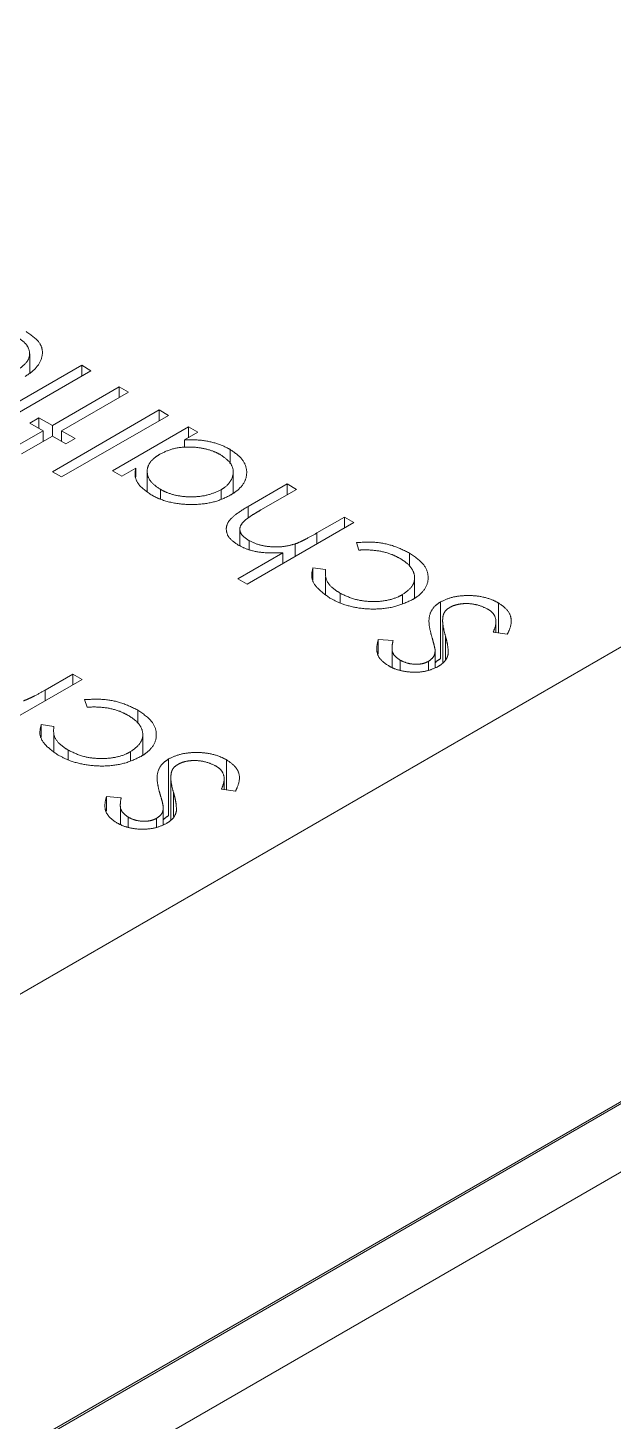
# Paper-space layout 'Blatt1' of a CAD drawing. Header units: millimetres. Extents: x 0 to 1189, y 0 to 841.
# Drawn here: x 926.071 to 926.492, y 252.76 to 253.761 of the extents above; entities that cross this region are included whole.
import ezdxf

# ---------------------------------------------------------------- set-up
doc = ezdxf.new("R2010")
doc.units = ezdxf.units.MM
doc.linetypes.add('PHANTOM', pattern=[12.7, 6.35, -1.27, 1.27, -1.27, 1.27, -1.27])

psp = doc.layouts.new('Blatt1')

# ---------------------------------------------------------------- linework, layer by layer
at = {"color": 8, "linetype": 'PHANTOM', "lineweight": 18}
for p, q in [((924.7677, 252.3174), (927.3132, 253.7869)), ((924.9091, 252.0724), (927.4547, 253.542)), ((927.2468, 253.4203), (925.117, 252.1908)), ((926.2298, 253.4172), (926.2298, 253.4089)), ((926.2792, 253.3981), (926.2792, 253.3903)), ((927.268, 253.3836), (925.1382, 252.1541)), ((926.3715, 253.3241), (926.3715, 253.307)), ((926.0838, 253.2852), (926.0838, 253.2775)), ((926.1761, 253.2113), (926.1761, 253.1942))]:
    psp.add_line(p, q, dxfattribs=at)
at = {"color": 7, "linetype": 'PHANTOM', "lineweight": 18}
for p, q in [((926.0726, 253.5128), (926.0726, 253.5269)), ((926.0332, 253.4743), (926.11, 253.5186)), ((926.11, 253.5186), (926.1167, 253.5147)), ((926.11, 253.5186), (926.11, 253.5108)), ((926.1167, 253.5147), (926.04, 253.4704)), ((926.0889, 253.4754), (926.1369, 253.5031)), ((926.1436, 253.4992), (926.0956, 253.4715)), ((926.1369, 253.5031), (926.1436, 253.4992)), ((926.1369, 253.5031), (926.1369, 253.4953)), ((926.0889, 253.4421), (926.1656, 253.4865)), ((926.1656, 253.4865), (926.1724, 253.4826)), ((926.1656, 253.4865), (926.1656, 253.4787)), ((926.0726, 253.477), (926.0793, 253.4809)), ((926.0822, 253.4715), (926.0726, 253.477)), ((926.0793, 253.4809), (926.0889, 253.4754)), ((926.0793, 253.4732), (926.0793, 253.4809)), ((926.0889, 253.4754), (926.0889, 253.4676)), ((926.1724, 253.4826), (926.0956, 253.4383)), ((926.0601, 253.4588), (926.0822, 253.4715)), ((926.0889, 253.4676), (926.0668, 253.4549)), ((926.0822, 253.4715), (926.0822, 253.4637)), ((926.0985, 253.4621), (926.0889, 253.4676)), ((926.0956, 253.4715), (926.1052, 253.466)), ((926.0956, 253.4715), (926.0956, 253.4637)), ((926.1052, 253.466), (926.0985, 253.4621)), ((926.1321, 253.4427), (926.1868, 253.4743)), ((926.1935, 253.4704), (926.184, 253.4649)), ((926.1868, 253.4743), (926.1935, 253.4704)), ((926.1868, 253.4665), (926.1868, 253.4743)), ((926.184, 253.4649), (926.184, 253.4596)), ((926.2168, 253.4581), (926.2168, 253.4477)), ((926.0956, 253.4383), (926.0889, 253.4421)), ((926.1388, 253.4388), (926.1321, 253.4427)), ((926.1489, 253.4447), (926.1388, 253.4388)), ((926.1489, 253.4447), (926.1489, 253.4384)), ((926.1571, 253.4422), (926.1571, 253.4279)), ((926.219, 253.4267), (926.219, 253.4417)), ((926.1666, 253.4224), (926.1666, 253.4294)), ((926.2102, 253.4291), (926.2102, 253.4224)), ((926.2298, 253.4172), (926.2578, 253.4333)), ((926.2645, 253.4294), (926.2387, 253.4146)), ((926.2578, 253.4333), (926.2645, 253.4294)), ((926.2578, 253.4333), (926.2578, 253.4255)), ((926.3057, 253.4056), (926.229, 253.3613)), ((926.2792, 253.3981), (926.299, 253.4095)), ((926.299, 253.4095), (926.3057, 253.4056)), ((926.299, 253.4095), (926.299, 253.4017)), ((926.2238, 253.4003), (926.2238, 253.3888)), ((926.2305, 253.3925), (926.2305, 253.386)), ((926.2635, 253.3902), (926.2635, 253.3812)), ((926.3094, 253.3857), (926.3075, 253.3911)), ((926.2223, 253.3652), (926.2546, 253.3839)), ((926.2546, 253.3839), (926.2546, 253.3761)), ((926.3457, 253.3836), (926.3457, 253.374)), ((926.229, 253.3613), (926.2223, 253.3652)), ((926.2763, 253.3731), (926.2854, 253.3719)), ((926.2763, 253.3731), (926.2763, 253.3642)), ((926.2854, 253.3662), (926.2854, 253.3538)), ((926.3494, 253.3512), (926.3494, 253.3664)), ((926.2958, 253.3479), (926.2958, 253.3548)), ((926.3406, 253.3537), (926.3406, 253.3472)), ((926.368, 253.3485), (926.368, 253.3077)), ((926.4096, 253.3478), (926.4096, 253.3262)), ((926.3696, 253.3332), (926.3696, 253.3046)), ((926.416, 253.3253), (926.4059, 253.3267)), ((926.4078, 253.3264), (926.4078, 253.3347)), ((926.3232, 253.3215), (926.3339, 253.3207)), ((926.3232, 253.3111), (926.3232, 253.3215)), ((926.3332, 253.3145), (926.3332, 253.3014)), ((926.3389, 253.3067), (926.3389, 253.2995)), ((926.3593, 253.3058), (926.3593, 253.2993)), ((926.3641, 253.3012), (926.3641, 253.3135)), ((926.0838, 253.2852), (926.1036, 253.2966)), ((926.1036, 253.2966), (926.1103, 253.2928)), ((926.1036, 253.2966), (926.1036, 253.2889)), ((926.1103, 253.2928), (926.0335, 253.2485)), ((926.114, 253.2729), (926.1121, 253.2783)), ((926.1503, 253.2708), (926.1503, 253.2612)), ((926.0809, 253.2603), (926.09, 253.2591)), ((926.0809, 253.2603), (926.0809, 253.2514)), ((926.09, 253.2533), (926.09, 253.2409)), ((926.154, 253.2383), (926.154, 253.2536)), ((926.1003, 253.2351), (926.1003, 253.242)), ((926.1452, 253.2409), (926.1452, 253.2344)), ((926.1725, 253.2357), (926.1725, 253.1948)), ((926.2142, 253.235), (926.2142, 253.2134)), ((926.1742, 253.2204), (926.1742, 253.1918)), ((926.2124, 253.2136), (926.2124, 253.2219)), ((926.1278, 253.2087), (926.1384, 253.2078)), ((926.1278, 253.1983), (926.1278, 253.2087)), ((926.2206, 253.2124), (926.2105, 253.2139)), ((926.1378, 253.2016), (926.1378, 253.1886)), ((926.1686, 253.1884), (926.1686, 253.2007)), ((926.1434, 253.1939), (926.1434, 253.1867)), ((926.1639, 253.193), (926.1639, 253.1865))]:
    psp.add_line(p, q, dxfattribs=at)
for points, knots in [([(926.0639, 253.5153), (926.0666, 253.5172), (926.0712, 253.5205), (926.073, 253.5266), (926.0718, 253.5319), (926.0682, 253.5358), (926.0651, 253.5378), (926.0641, 253.5384)], [0, 0, 0, 0, 0.2841006, 0.4889236, 0.693404, 0.9002739, 1, 1, 1, 1]), ([(926.07, 253.5428), (926.0736, 253.5403), (926.0796, 253.5363), (926.0825, 253.5283), (926.0806, 253.5208), (926.0757, 253.5146), (926.071, 253.5116), (926.0694, 253.5106)], [0, 0, 0, 0, 0.261552, 0.440947, 0.663912, 0.885998, 1, 1, 1, 1]), ([(926.1662, 253.4547), (926.1691, 253.4561), (926.175, 253.4589), (926.1859, 253.4602), (926.1962, 253.4593), (926.2042, 253.4572), (926.2083, 253.4551), (926.2098, 253.4543)], [0, 0, 0, 0, 0.230948, 0.46427, 0.664548, 0.871579, 1, 1, 1, 1]), ([(926.184, 253.4649), (926.187, 253.465), (926.1942, 253.4652), (926.2053, 253.4633), (926.2128, 253.4603), (926.2163, 253.4583), (926.2168, 253.4581)], [0, 0, 0, 0, 0.248477, 0.596037, 0.940488, 1, 1, 1, 1]), ([(926.2168, 253.4581), (926.2198, 253.4559), (926.226, 253.4517), (926.2292, 253.4436), (926.2282, 253.4356), (926.2234, 253.4293), (926.2185, 253.4262), (926.2168, 253.4252)], [0, 0, 0, 0, 0.225298, 0.452553, 0.657656, 0.881504, 1, 1, 1, 1]), ([(926.1666, 253.4294), (926.1641, 253.4311), (926.1592, 253.4345), (926.1566, 253.4409), (926.1576, 253.4471), (926.1615, 253.4517), (926.1651, 253.4539), (926.1662, 253.4547)], [0, 0, 0, 0, 0.233212, 0.46823, 0.678485, 0.89089, 1, 1, 1, 1]), ([(926.2098, 253.4543), (926.2122, 253.4526), (926.2171, 253.4492), (926.2196, 253.4427), (926.2182, 253.4365), (926.2146, 253.4319), (926.2112, 253.4297), (926.2102, 253.4291)], [0, 0, 0, 0, 0.2353134, 0.4722157, 0.6874282, 0.9057323, 1, 1, 1, 1]), ([(926.16, 253.4255), (926.1564, 253.428), (926.1505, 253.4321), (926.1479, 253.4392), (926.1486, 253.443), (926.1489, 253.4447)], [0, 0, 0, 0, 0.450065, 0.766444, 1, 1, 1, 1]), ([(926.2168, 253.4252), (926.2133, 253.4234), (926.2061, 253.42), (926.1925, 253.4182), (926.1786, 253.4188), (926.1674, 253.4216), (926.1618, 253.4245), (926.16, 253.4255)], [0, 0, 0, 0, 0.218457, 0.438479, 0.642453, 0.878918, 1, 1, 1, 1]), ([(926.2102, 253.4291), (926.2074, 253.4278), (926.2017, 253.4252), (926.191, 253.4237), (926.1805, 253.4243), (926.1722, 253.4265), (926.1681, 253.4286), (926.1666, 253.4294)], [0, 0, 0, 0, 0.22262, 0.446168, 0.661497, 0.869539, 1, 1, 1, 1]), ([(926.2226, 253.3894), (926.2202, 253.391), (926.2156, 253.3942), (926.2134, 253.4002), (926.2149, 253.4063), (926.2211, 253.4119), (926.2267, 253.4153), (926.2298, 253.4172)], [0, 0, 0, 0, 0.193522, 0.389107, 0.558839, 0.754897, 1, 1, 1, 1]), ([(926.2271, 253.4069), (926.2258, 253.4055), (926.2237, 253.4031), (926.2236, 253.3993), (926.2256, 253.3957), (926.2287, 253.3937), (926.2305, 253.3925)], [0, 0, 0, 0, 0.297805, 0.502199, 0.706612, 1, 1, 1, 1]), ([(926.2387, 253.4146), (926.2377, 253.4139), (926.2356, 253.4127), (926.2315, 253.4103), (926.2289, 253.4083), (926.2271, 253.4069)], [0, 0, 0, 0, 0.2503463, 0.5007168, 1, 1, 1, 1]), ([(926.2635, 253.3902), (926.265, 253.3907), (926.2678, 253.3919), (926.273, 253.3946), (926.2768, 253.3967), (926.2792, 253.3981)], [0, 0, 0, 0, 0.250781, 0.501197, 1, 1, 1, 1]), ([(926.2546, 253.3839), (926.2497, 253.3837), (926.2412, 253.3834), (926.2299, 253.3857), (926.2248, 253.3882), (926.2226, 253.3894)], [0, 0, 0, 0, 0.42174, 0.739897, 1, 1, 1, 1]), ([(926.2305, 253.3925), (926.2329, 253.3914), (926.2377, 253.3891), (926.2469, 253.3879), (926.2559, 253.3881), (926.2611, 253.3895), (926.2635, 253.3902)], [0, 0, 0, 0, 0.258545, 0.517966, 0.776819, 1, 1, 1, 1]), ([(926.3075, 253.3911), (926.3119, 253.3914), (926.3208, 253.3919), (926.3345, 253.3892), (926.3418, 253.3856), (926.3457, 253.3836)], [0, 0, 0, 0, 0.316725, 0.633402, 1, 1, 1, 1]), ([(926.3389, 253.3798), (926.3369, 253.3808), (926.3321, 253.3833), (926.3225, 253.3857), (926.3143, 253.386), (926.31, 253.3858), (926.3094, 253.3857)], [0, 0, 0, 0, 0.245742, 0.600098, 0.94705, 1, 1, 1, 1]), ([(926.3406, 253.3537), (926.3429, 253.3554), (926.3476, 253.3587), (926.35, 253.3651), (926.3486, 253.3712), (926.3445, 253.3762), (926.3406, 253.3787), (926.3389, 253.3798)], [0, 0, 0, 0, 0.219412, 0.439982, 0.647978, 0.849288, 1, 1, 1, 1]), ([(926.3457, 253.3836), (926.3496, 253.3809), (926.3565, 253.3762), (926.3598, 253.3673), (926.3584, 253.3593), (926.3533, 253.3535), (926.3491, 253.3509), (926.3479, 253.3502)], [0, 0, 0, 0, 0.277838, 0.493586, 0.708983, 0.920533, 1, 1, 1, 1]), ([(926.2885, 253.3513), (926.2853, 253.3536), (926.2793, 253.3578), (926.2745, 253.3656), (926.2757, 253.3706), (926.2763, 253.3731)], [0, 0, 0, 0, 0.374007, 0.684309, 1, 1, 1, 1]), ([(926.2854, 253.3719), (926.2853, 253.3695), (926.2849, 253.3647), (926.2895, 253.3588), (926.294, 253.356), (926.2958, 253.3548)], [0, 0, 0, 0, 0.377761, 0.759102, 1, 1, 1, 1]), ([(926.3479, 253.3502), (926.3443, 253.3485), (926.3371, 253.3451), (926.3232, 253.343), (926.3094, 253.3437), (926.2974, 253.3467), (926.2913, 253.3498), (926.2885, 253.3513)], [0, 0, 0, 0, 0.210247, 0.421101, 0.630048, 0.830911, 1, 1, 1, 1]), ([(926.2958, 253.3548), (926.2993, 253.3531), (926.3056, 253.3501), (926.3174, 253.3485), (926.3282, 253.349), (926.336, 253.3513), (926.3396, 253.3532), (926.3406, 253.3537)], [0, 0, 0, 0, 0.273195, 0.48993, 0.706355, 0.918297, 1, 1, 1, 1]), ([(926.3615, 253.3244), (926.3609, 253.3267), (926.3595, 253.332), (926.3596, 253.3394), (926.3632, 253.3453), (926.3668, 253.3477), (926.368, 253.3485)], [0, 0, 0, 0, 0.276329, 0.634775, 0.873034, 1, 1, 1, 1]), ([(926.368, 253.3485), (926.3705, 253.3497), (926.3754, 253.352), (926.385, 253.3533), (926.395, 253.353), (926.4036, 253.3509), (926.408, 253.3487), (926.4096, 253.3478)], [0, 0, 0, 0, 0.207016, 0.414816, 0.620042, 0.856352, 1, 1, 1, 1]), ([(926.4019, 253.3434), (926.3996, 253.3445), (926.3954, 253.3464), (926.3882, 253.3475), (926.382, 253.3472), (926.3775, 253.346), (926.3753, 253.3449), (926.3746, 253.3445)], [0, 0, 0, 0, 0.2955685, 0.522673, 0.7131126, 0.9034395, 1, 1, 1, 1]), ([(926.4096, 253.3478), (926.412, 253.3462), (926.4167, 253.3429), (926.4196, 253.3358), (926.4183, 253.3298), (926.4165, 253.3262), (926.416, 253.3253)], [0, 0, 0, 0, 0.262543, 0.526561, 0.878508, 1, 1, 1, 1]), ([(926.3699, 253.3388), (926.3697, 253.3375), (926.3694, 253.3351), (926.3699, 253.3301), (926.3709, 253.3265), (926.3715, 253.3241)], [0, 0, 0, 0, 0.250814, 0.501349, 1, 1, 1, 1]), ([(926.3746, 253.3445), (926.374, 253.3441), (926.3722, 253.343), (926.3707, 253.341), (926.3701, 253.3394), (926.3699, 253.3388)], [0, 0, 0, 0, 0.252463, 0.69826, 1, 1, 1, 1]), ([(926.4059, 253.3267), (926.4065, 253.3282), (926.4081, 253.332), (926.408, 253.3374), (926.405, 253.3415), (926.4027, 253.3429), (926.4019, 253.3434)], [0, 0, 0, 0, 0.26523, 0.657677, 0.895565, 1, 1, 1, 1]), ([(926.3305, 253.3027), (926.3283, 253.3042), (926.3239, 253.3073), (926.3215, 253.3141), (926.3226, 253.3188), (926.3232, 253.3215)], [0, 0, 0, 0, 0.2950467, 0.59167, 1, 1, 1, 1]), ([(926.3339, 253.3207), (926.3335, 253.319), (926.3329, 253.3156), (926.3336, 253.3105), (926.3372, 253.3079), (926.3389, 253.3067)], [0, 0, 0, 0, 0.342427, 0.688365, 1, 1, 1, 1]), ([(926.3641, 253.3143), (926.3639, 253.3151), (926.3636, 253.3168), (926.3627, 253.3202), (926.362, 253.3227), (926.3615, 253.3244)], [0, 0, 0, 0, 0.250545, 0.500707, 1, 1, 1, 1]), ([(926.3715, 253.3241), (926.3718, 253.323), (926.3724, 253.3209), (926.3734, 253.3165), (926.3735, 253.3133), (926.3736, 253.3111)], [0, 0, 0, 0, 0.250546, 0.5011, 1, 1, 1, 1]), ([(926.3389, 253.3067), (926.3408, 253.3058), (926.3439, 253.3043), (926.3496, 253.3036), (926.3545, 253.3038), (926.3576, 253.3049), (926.359, 253.3057), (926.3593, 253.3058)], [0, 0, 0, 0, 0.31578, 0.533692, 0.752157, 0.944582, 1, 1, 1, 1]), ([(926.3593, 253.3058), (926.3606, 253.3067), (926.363, 253.3085), (926.3641, 253.3116), (926.3641, 253.3134), (926.3641, 253.3143)], [0, 0, 0, 0, 0.378446, 0.730701, 1, 1, 1, 1]), ([(926.3641, 253.3045), (926.3642, 253.3047), (926.365, 253.3059), (926.3666, 253.3069), (926.368, 253.3077)], [0, 0, 0, 0, 0.176662, 1, 1, 1, 1]), ([(926.3736, 253.3111), (926.3733, 253.3103), (926.3727, 253.3078), (926.3703, 253.3047), (926.3674, 253.3028), (926.3664, 253.3021)], [0, 0, 0, 0, 0.251354, 0.737769, 1, 1, 1, 1]), ([(926.3664, 253.3021), (926.364, 253.301), (926.3593, 253.2988), (926.3506, 253.2977), (926.3422, 253.2984), (926.3354, 253.3001), (926.3319, 253.3019), (926.3305, 253.3027)], [0, 0, 0, 0, 0.224273, 0.4506726, 0.6507578, 0.8534709, 1, 1, 1, 1]), ([(926.0681, 253.2774), (926.0695, 253.2779), (926.0724, 253.2791), (926.0776, 253.2817), (926.0813, 253.2838), (926.0838, 253.2852)], [0, 0, 0, 0, 0.2507806, 0.5011966, 1, 1, 1, 1]), ([(926.1121, 253.2783), (926.1165, 253.2785), (926.1254, 253.279), (926.1391, 253.2763), (926.1464, 253.2727), (926.1503, 253.2708)], [0, 0, 0, 0, 0.316725, 0.633402, 1, 1, 1, 1]), ([(926.1434, 253.267), (926.1415, 253.268), (926.1367, 253.2705), (926.1271, 253.2729), (926.1188, 253.2731), (926.1146, 253.2729), (926.114, 253.2729)], [0, 0, 0, 0, 0.245742, 0.600098, 0.94705, 1, 1, 1, 1]), ([(926.1452, 253.2409), (926.1475, 253.2426), (926.1521, 253.2459), (926.1545, 253.2523), (926.1532, 253.2584), (926.1491, 253.2634), (926.1451, 253.2659), (926.1434, 253.267)], [0, 0, 0, 0, 0.219412, 0.439982, 0.647978, 0.849288, 1, 1, 1, 1]), ([(926.1503, 253.2708), (926.1542, 253.2681), (926.1611, 253.2634), (926.1643, 253.2545), (926.163, 253.2465), (926.1579, 253.2407), (926.1536, 253.2381), (926.1525, 253.2374)], [0, 0, 0, 0, 0.277838, 0.493586, 0.708983, 0.920533, 1, 1, 1, 1]), ([(926.0931, 253.2384), (926.0898, 253.2407), (926.0838, 253.245), (926.079, 253.2528), (926.0803, 253.2578), (926.0809, 253.2603)], [0, 0, 0, 0, 0.374007, 0.684309, 1, 1, 1, 1]), ([(926.09, 253.2591), (926.0898, 253.2567), (926.0894, 253.2519), (926.0941, 253.246), (926.0986, 253.2431), (926.1003, 253.242)], [0, 0, 0, 0, 0.377761, 0.759102, 1, 1, 1, 1]), ([(926.1525, 253.2374), (926.1489, 253.2357), (926.1416, 253.2322), (926.1278, 253.2302), (926.114, 253.2309), (926.102, 253.2339), (926.0959, 253.237), (926.0931, 253.2384)], [0, 0, 0, 0, 0.210247, 0.421101, 0.630048, 0.830911, 1, 1, 1, 1]), ([(926.1003, 253.242), (926.1038, 253.2403), (926.1102, 253.2372), (926.1219, 253.2357), (926.1328, 253.2362), (926.1406, 253.2384), (926.1442, 253.2404), (926.1452, 253.2409)], [0, 0, 0, 0, 0.273195, 0.48993, 0.706355, 0.918297, 1, 1, 1, 1]), ([(926.166, 253.2115), (926.1654, 253.2138), (926.1641, 253.2191), (926.1641, 253.2266), (926.1678, 253.2325), (926.1713, 253.2348), (926.1725, 253.2357)], [0, 0, 0, 0, 0.276329, 0.634775, 0.873034, 1, 1, 1, 1]), ([(926.1725, 253.2357), (926.175, 253.2368), (926.18, 253.2392), (926.1896, 253.2405), (926.1996, 253.2402), (926.2082, 253.2381), (926.2125, 253.2359), (926.2142, 253.235)], [0, 0, 0, 0, 0.207016, 0.414816, 0.620042, 0.856352, 1, 1, 1, 1]), ([(926.2142, 253.235), (926.2165, 253.2334), (926.2213, 253.2301), (926.2242, 253.223), (926.2228, 253.217), (926.221, 253.2134), (926.2206, 253.2124)], [0, 0, 0, 0, 0.262543, 0.526561, 0.878508, 1, 1, 1, 1]), ([(926.1745, 253.2259), (926.1743, 253.2247), (926.1739, 253.2222), (926.1745, 253.2173), (926.1754, 253.2137), (926.1761, 253.2113)], [0, 0, 0, 0, 0.250814, 0.501349, 1, 1, 1, 1]), ([(926.1792, 253.2317), (926.1785, 253.2313), (926.1768, 253.2302), (926.1752, 253.2282), (926.1747, 253.2266), (926.1745, 253.2259)], [0, 0, 0, 0, 0.252463, 0.69826, 1, 1, 1, 1]), ([(926.2065, 253.2306), (926.2042, 253.2317), (926.2, 253.2336), (926.1928, 253.2347), (926.1866, 253.2344), (926.182, 253.2332), (926.1799, 253.2321), (926.1792, 253.2317)], [0, 0, 0, 0, 0.295568, 0.522673, 0.713113, 0.90344, 1, 1, 1, 1]), ([(926.2105, 253.2139), (926.2111, 253.2154), (926.2127, 253.2192), (926.2126, 253.2246), (926.2096, 253.2286), (926.2072, 253.2301), (926.2065, 253.2306)], [0, 0, 0, 0, 0.26523, 0.657677, 0.895565, 1, 1, 1, 1]), ([(926.135, 253.1899), (926.1328, 253.1914), (926.1285, 253.1945), (926.126, 253.2013), (926.1271, 253.206), (926.1278, 253.2087)], [0, 0, 0, 0, 0.295047, 0.59167, 1, 1, 1, 1]), ([(926.1384, 253.2078), (926.1381, 253.2062), (926.1375, 253.2028), (926.1382, 253.1977), (926.1418, 253.1951), (926.1434, 253.1939)], [0, 0, 0, 0, 0.342427, 0.688365, 1, 1, 1, 1]), ([(926.1686, 253.2014), (926.1685, 253.2023), (926.1682, 253.204), (926.1673, 253.2073), (926.1665, 253.2099), (926.166, 253.2115)], [0, 0, 0, 0, 0.250545, 0.500707, 1, 1, 1, 1]), ([(926.1761, 253.2113), (926.1764, 253.2102), (926.177, 253.208), (926.178, 253.2037), (926.1781, 253.2005), (926.1781, 253.1983)], [0, 0, 0, 0, 0.250546, 0.5011, 1, 1, 1, 1]), ([(926.1639, 253.193), (926.1652, 253.1939), (926.1676, 253.1957), (926.1686, 253.1987), (926.1686, 253.2006), (926.1686, 253.2014)], [0, 0, 0, 0, 0.378446, 0.730701, 1, 1, 1, 1]), ([(926.1781, 253.1983), (926.1779, 253.1975), (926.1773, 253.195), (926.1749, 253.1918), (926.172, 253.19), (926.1709, 253.1893)], [0, 0, 0, 0, 0.251354, 0.737769, 1, 1, 1, 1]), ([(926.1709, 253.1893), (926.1686, 253.1882), (926.1639, 253.186), (926.1551, 253.1849), (926.1467, 253.1855), (926.1399, 253.1873), (926.1365, 253.1891), (926.135, 253.1899)], [0, 0, 0, 0, 0.224273, 0.450673, 0.650758, 0.853471, 1, 1, 1, 1]), ([(926.1434, 253.1939), (926.1449, 253.1931), (926.148, 253.1916), (926.1536, 253.1907), (926.1589, 253.191), (926.1621, 253.1921), (926.1636, 253.1928), (926.1639, 253.193)], [0, 0, 0, 0, 0.258817, 0.520982, 0.74585, 0.941167, 1, 1, 1, 1]), ([(926.1686, 253.1917), (926.1688, 253.1919), (926.1696, 253.1931), (926.1712, 253.1941), (926.1725, 253.1948)], [0, 0, 0, 0, 0.176662, 1, 1, 1, 1])]:
    psp.add_open_spline(points, degree=3, knots=knots, dxfattribs=at)

doc.saveas('drawing.dxf')
